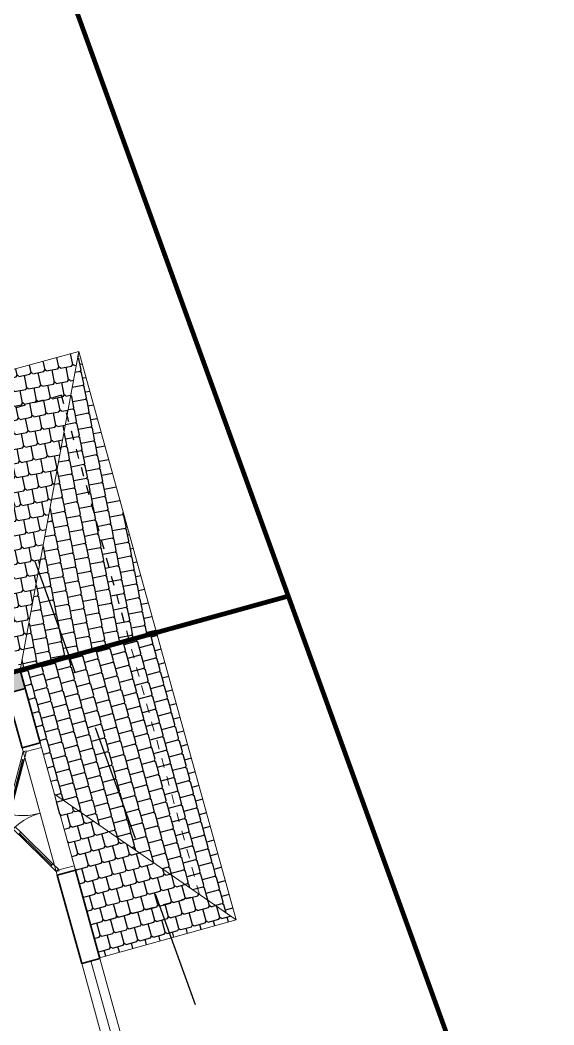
# Model space of a CAD drawing. Header units: metres. Extents: x 568332 to 569219, y 2065964 to 2066430.
# Drawn here: x 568564.07 to 568569.72, y 2066334.19 to 2066344.84 of the extents above; entities that cross this region are included whole.
import ezdxf

# ---------------------------------------------------------------- set-up
doc = ezdxf.new("R2010")
doc.units = ezdxf.units.M
for name, pattern in [('$AUDIT_BAD_LTYPE2', [0]), ('CENTER', [2, 1.25, -0.25, 0.25, -0.25]), ('HIDDEN', [0.375, 0.25, -0.125])]:
    doc.linetypes.add(name, pattern=pattern)
doc.layers.get('0').update_dxf_attribs({"linetype": 'CONTINUOUS'})
doc.layers.get('DEFPOINTS').update_dxf_attribs({"linetype": 'CONTINUOUS'})
for name, color, linetype, lineweight in [('-CENTER', 143, 'CENTER', 13), ('-CONCRETE', 1, 'CONTINUOUS', 35), ('-DOOR', 137, 'CONTINUOUS', 9), ('-HIDE', 3, 'HIDDEN', 13), ('-LINE1', 7, 'CONTINUOUS', 18), ('-WALL', 4, 'CONTINUOUS', 35)]:
    doc.layers.add(name, color=color, linetype=linetype, lineweight=lineweight)
for name, color, linetype in [('-RANH GIOI LO DAT', 12, 'CONTINUOUS'), ('13. NET HATCH', 252, 'CONTINUOUS'), ('APOLIC', 7, 'CONTINUOUS'), ('RANHGIOI', 2, 'HIDDEN')]:
    doc.layers.add(name, color=color, linetype=linetype)

# ---------------------------------------------------------------- blocks, each defined once
blk = doc.blocks.new('*U184')
at = {"ltscale": 0.3}
for points in [[(883.1181818176836, 0, 0.4142135623730951), (50, 833.1181818176835, 0.4142135623730951)], [(883.1181818176838, 0, -0.4142135623730951), (1671.999999998998, 788.8818181813142, -0.4142135623730951)]]:
    blk.add_lwpolyline(points, format="xyb", dxfattribs=at)
for points in [[(579.4118712047801, 338.2993408023955), (726.3065162303748, 423.1090036504371), (740.4414600383817, 398.626562812838), (715.9590192008078, 384.4916190048456), (704.6510641544052, 404.0775716749199), (582.2388599663844, 333.4028526348706)], [(0, 0), (50, 0), (50, -40), (60, -40), (60, -245.9999999543969), (0, -245.9999999543969)], [(1721.999999998998, 0), (1671.999999998998, 0), (1671.999999998998, -40), (1661.999999998998, -40), (1661.999999998998, -245.9999999543969), (1721.999999998998, -245.9999999543969)]]:
    blk.add_lwpolyline(points, close=True)
for points in [[(684.8989694303729, 366.5590909088418), (704.8989694303729, 331.9180747574642), (791.5015098088168, 381.9180747574642), (771.5015098088168, 416.5590909088418), (684.8989694303729, 366.5590909088418)], [(1075.410845248767, 344.440909090657), (1055.410845248767, 309.7998929392795), (968.8083048703232, 359.7998929392795), (988.8083048703232, 394.440909090657), (1075.410845248767, 344.440909090657)], [(687.4155762844879, 368.0120545535095), (136.6025403784438, 50)], [(1072.894238394652, 345.8938727353247), (1585.397459620554, 50)], [(136.6025403784438, 50), (156.6025403784438, 15.35898384862245), (70, -34.64101615137755), (50, 0), (136.6025403784438, 50)], [(1585.397459620554, 50), (1565.397459620554, 15.35898384862253), (1651.999999998998, -34.64101615137747), (1671.999999998998, 0), (1585.397459620554, 50)]]:
    blk.add_lwpolyline(points)
at = {"layer": 'APOLIC', "linetype": '$AUDIT_BAD_LTYPE2'}
for p, q in [((146.6025403784438, 32.67949192431123), (694.8989694303729, 349.238582833153)), ((704.8989694303729, 331.9180747574642), (156.6025403784438, 15.35898384862245)), ((1055.410845248767, 309.7998929392795), (1565.397459620554, 15.35898384862253)), ((1575.397459620554, 32.67949192431138), (1065.410845248767, 327.1204010149684))]:
    blk.add_line(p, q, dxfattribs=at)
blk = doc.blocks.new('A$C5C575821')
at = {"layer": '-CONCRETE'}
h = blk.add_hatch(color=256, dxfattribs=at)
h.dxf.hatch_style = 1
h.paths.add_polyline_path([(-0.00237559899687767, 200.0000000000146), (-0.00237559899687767, 1.455191522836685e-11), (199.9976244010031, 1.455191522836685e-11), (199.9976244010031, 200.0000000000146)])
blk.add_lwpolyline([(-0.00237559899687767, 1.455191522836685e-11), (199.9976244010031, 1.455191522836685e-11), (199.9976244010031, 200.0000000000146), (-0.00237559899687767, 200.0000000000146)], close=True, dxfattribs=at)
blk = doc.blocks.new('M11-T3')
at = {"layer": '13. NET HATCH'}
h = blk.add_hatch(dxfattribs=at)
h.set_pattern_fill('MAIGO-12', color=256, scale=300, angle=269.7029609977727)
h.set_pattern_definition([(269.7029609977727, (-54308.59615545065, -145386.9590091101), (149.6091628224003, -75.77663491855857), [120, -29.99999999999999, 120, -29.99999999999999]), (359.7029609977727, (-54293.51859274751, -145372.0369749681), (150.386805628287, 74.2213493067851), [134.9999999999999, -164.9999999999999]), (314.7029609977727, (-54308.44062688947, -145356.959412265), (149.6091628252466, -75.7766349200002), [21.213203436, -403.0508651999999]), (44.70296099777273, (-54308.59615545065, -145386.9590091101), (150.3868056311481, 74.22134930819716), [21.213203436, -403.0508652])])
h.paths.add_polyline_path([(201101.8029581301, -436191.4739019695), (202301.9170688208, -435191.2554181144), (202902.1769105245, -434690.9771667049), (201859.3066888385, -434691.4708623309), (201101.7318067725, -434691.5067981064)])
h = blk.add_hatch(dxfattribs=at)
h.set_pattern_fill('MAIGO-12', color=256, scale=300, angle=359.7029609977727)
h.set_pattern_definition([(359.7029609977727, (-54218.1307792319, -145297.4268042584), (75.77663491855857, 149.6091628224003), [120, -29.99999999999999, 120, -29.99999999999999]), (89.70296099777272, (-54233.05281337386, -145282.3492415553), (-74.2213493067851, 150.386805628287), [134.9999999999999, -164.9999999999999]), (44.70296099777273, (-54248.13037607697, -145297.2712756972), (75.77663492000022, 149.6091628252466), [21.213203436, -403.0508652]), (134.7029609977726, (-54218.1307792319, -145297.4268042584), (-74.22134930819715, 150.3868056311481), [21.21320343599997, -403.0508651999995])])
h.paths.add_polyline_path([(204264.8062460543, -436191.3260338124), (204264.8062472453, -434691.5067981064), (203699.3066886099, -434691.49986927), (202902.1769105245, -434690.9771667049), (202301.9170688208, -435191.2554181144), (201101.8029581301, -436191.4739019695)])
at = {"layer": '-DOOR'}
blk.add_line((200194.2761248409, -434591.5067985519), (201094.2761248409, -434591.5067985519), dxfattribs=at)
for points in [[(200194.2761248409, -434491.5067985519), (201094.2761248409, -434491.5067985519), (201094.2761248409, -434691.5067985519), (200194.2761248409, -434691.5067985519)], [(203464.8062460543, -434491.5067981065), (202064.8062460543, -434491.5067981065), (202064.8062460543, -434691.5067976611), (203464.8062460543, -434691.5067976611)]]:
    blk.add_lwpolyline(points, close=True, dxfattribs=at)
at = {"layer": '-HIDE'}
blk.add_lwpolyline([(201464.806248453, -435888.9338372815), (204264.8062484531, -435888.9338372816), (204264.8062484531, -434691.5067981064), (201464.806248453, -434691.5067981064)], close=True, dxfattribs=at)
at = {"layer": '-LINE1'}
blk.add_line((201101.8029581301, -436191.4739019695), (201101.7318054007, -434691.4778794106), dxfattribs=at)
for points in [[(201101.8029581301, -436191.4739019695), (202902.1769105245, -434690.9771667049)], [(204264.8062472454, -434691.5067981064), (204264.8062460543, -436191.3260338124), (201101.8029581301, -436191.4739019695)]]:
    blk.add_lwpolyline(points, dxfattribs=at)
at = {"layer": '-RANH GIOI LO DAT', "linetype": 'HIDDEN', "ltscale": 10, "const_width": 50}
blk.add_lwpolyline([(198249.9028217172, -438105.8962516022), (204264.8086240625, -437640.4074412925), (204264.8086240625, -416359.2424812781), (193264.8086246633, -416359.2424817425), (193264.8086250904, -433491.688754653)], close=True, dxfattribs=at)
at = {"layer": '-WALL'}
for p, q in [((204264.8062460543, -434691.5067981064), (204264.8062484531, -419863.7275937338)), ((201094.2761248409, -434491.5067981064), (202064.8062460544, -434491.5067981063)), ((201094.2761248409, -434691.5067985519), (201094.2761248408, -434491.5067981064)), ((202064.8062460543, -434691.5067981064), (202064.8062460543, -434491.5067981064)), ((203464.8062460543, -434491.5067981063), (204164.8062460543, -434491.5067981064)), ((203464.8062460543, -434491.5067981064), (203464.8062460543, -434691.5067981064)), ((201094.2761248409, -434691.5067981064), (202064.8062460543, -434691.5067981065)), ((203464.8062460543, -434691.5067981065), (204264.8062460543, -434691.5067981064))]:
    blk.add_line(p, q, dxfattribs=at)
at = {"layer": '-DOOR', "xscale": -0.813008130081301, "yscale": 0.813008130081301, "zscale": 0.8130081300813009}
blk.add_blockref('*U184', (203464.8062460535, -434491.5067981065), dxfattribs=at)
at = {"layer": '-WALL'}
blk.add_blockref('A$C5C575821', (204064.8086216533, -434691.5067981064), dxfattribs=at)
blk = doc.blocks.new('M29-T3')
at = {"layer": '13. NET HATCH'}
h = blk.add_hatch(dxfattribs=at)
h.set_pattern_fill('MAIGO-12', color=256, scale=300, angle=-4.425252682852936)
h.set_pattern_definition([(355.5747473171471, (18263.60193207086, 16729.43262036971), (86.35018277574777, 143.7659414972648), [120, -29.99999999999999, 120, -29.99999999999999]), (85.57474731714706, (18249.80402640221, 16745.54527996271), (-63.20264353236314, 155.3397111189571), [135, -165]), (40.57474731714707, (18233.69136680925, 16731.74737429398), (86.35018277739056, 143.7659414999999), [21.21320343599999, -403.0508651999999]), (130.574747317147, (18263.60193207086, 16729.43262036971), (-63.20264353356556, 155.3397111219124), [21.213203436, -403.0508652])])
h.paths.add_polyline_path([(195473.9674920808, -834893.6473495951), (195184.52120097, -834743.9938178208), (195184.5213408215, -836243.9938152899), (198279.0960403718, -836243.9938178215)])
h = blk.add_hatch(dxfattribs=at)
h.set_pattern_fill('MAIGO-12', color=256, scale=300, angle=265.5747473171471)
h.set_pattern_definition([(265.5747473171471, (18166.92597451297, 16646.64518635778), (143.7659414972648, -86.3501827757478), [120, -29.99999999999999, 120, -29.99999999999999]), (355.5747473171471, (18183.03863410593, 16660.44309202651), (155.3397111189571, 63.20264353236311), [134.9999999999999, -164.9999999999999]), (310.5747473171471, (18169.24072843732, 16676.55575161951), (143.7659414999999, -86.35018277739059), [21.21320343599999, -403.0508651999999]), (40.57474731714707, (18166.92597451297, 16646.64518635778), (155.3397111219124, 63.20264353356553), [21.21320343599999, -403.0508651999999])])
h.paths.add_polyline_path([(198279.0959818769, -834743.9937773257), (197391.3434039381, -834743.9938097816), (195184.5213414673, -834743.9938904627), (198279.0960403718, -836243.9938178215)])
at = {"layer": '-LINE1'}
for p, q in [((195184.52120097, -834743.9938178208), (195184.5212583743, -836243.9938152899)), ((198279.0960403718, -836243.9938178215), (198279.0959818769, -834743.9937773256)), ((195184.5213369128, -836243.9938152899), (198279.0960403718, -836243.9938178215))]:
    blk.add_line(p, q, dxfattribs=at)
blk.add_lwpolyline([(198279.0960403718, -836243.9938178215), (195184.5213414673, -834743.9938904627)], dxfattribs=at)
at = {"layer": '-RANH GIOI LO DAT', "linetype": 'HIDDEN', "ltscale": 10, "const_width": 50}
blk.add_lwpolyline([(195184.5213404885, -837692.8944693478), (204184.5213415355, -836996.3915769118), (204184.521341536, -816411.729508885), (195184.5213414673, -816411.7295088954)], close=True, dxfattribs=at)
at = {"layer": 'DEFPOINTS', "linetype": 'HIDDEN', "ltscale": 5}
for p, q in [((197879.0960257482, -835943.9937919506), (197879.0959818769, -834743.9937919495)), ((195184.5213407397, -835943.9938946231), (197879.0960257482, -835943.9937919506))]:
    blk.add_line(p, q, dxfattribs=at)

msp = doc.modelspace()

# ---------------------------------------------------------------- block references
at = {"layer": '-WALL', "color": 2, "true_color": 0xf1eb1f, "xscale": 0.001, "yscale": 0.001, "zscale": 0.001, "rotation": 105.4590240769039}
msp.add_blockref('M11-T3', (568199.5470150993, 2066025.20690476), dxfattribs=at)

# ---------------------------------------------------------------- next in the draw order: block references
at = {"layer": '-CENTER', "xscale": 0.001, "yscale": 0.001, "zscale": 0.001, "rotation": 105.4590240790866}
msp.add_blockref('M29-T3', (567811.5475536175, 2065927.325027594), dxfattribs=at)

# ---------------------------------------------------------------- next in the draw order: linework, layer by layer
at = {"layer": 'RANHGIOI', "color": 12, "ltscale": 5}
msp.add_line((568554.6560912213, 2066365.553030337), (568569.7221697366, 2066323.89450819), dxfattribs=at)

doc.saveas('drawing.dxf')
